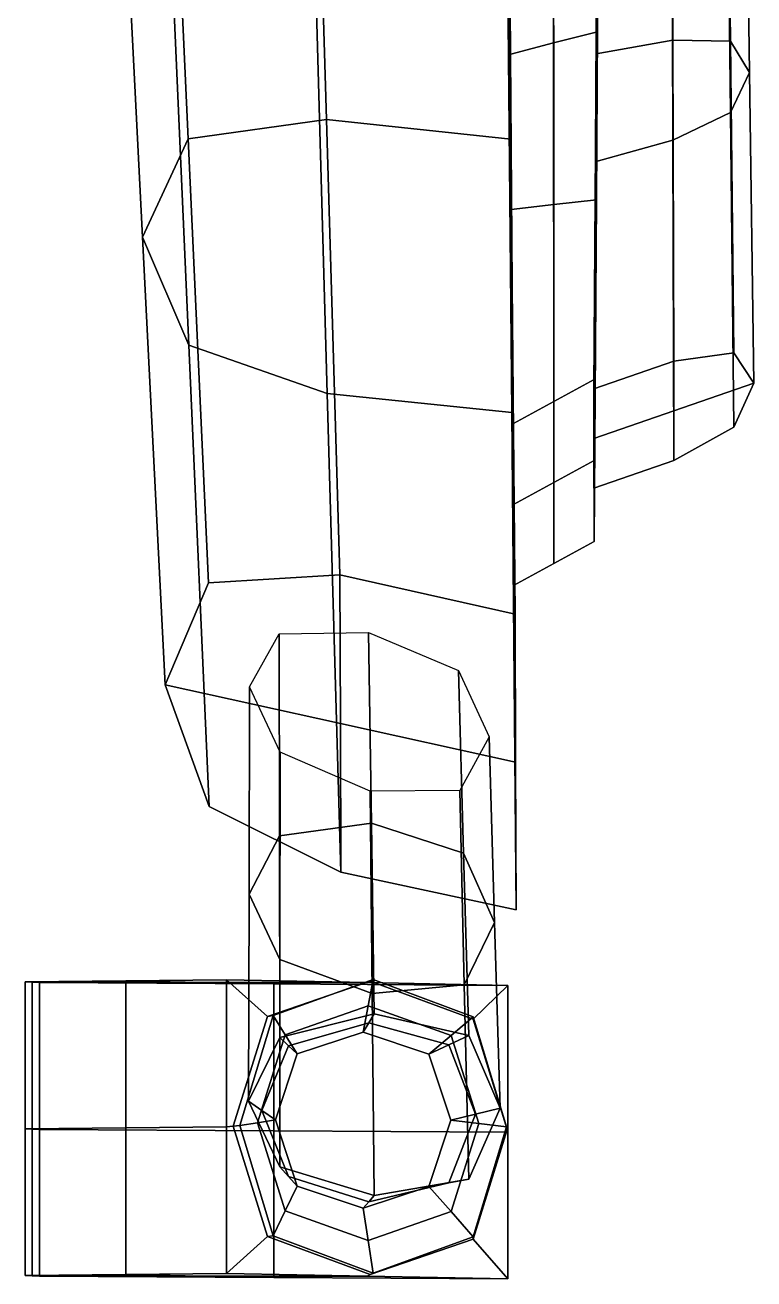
# Model space of a CAD drawing. Extents: x -4.9 to 4.89, y -0.62 to 0.62.
# Drawn here: x 1.0463 to 1.2893, y -0.6173 to -0.1994 of the extents above; entities that cross this region are included whole.
import ezdxf

# ---------------------------------------------------------------- set-up
doc = ezdxf.new("R2010")
doc.units = 0

msp = doc.modelspace()

# ---------------------------------------------------------------- linework, layer by layer
for points in [[(1.14675, -0.23086, -0.6214), (1.10067, -0.23739, -0.60611), (1.09387, -0.08954, -0.19365), (1.14224, -0.07907, -0.1951)], [(1.14675, -0.23086, -0.6214), (1.14224, -0.07907, -0.1951), (1.20678, -0.07907, -0.1946), (1.20824, -0.23741, -0.63936)], [(1.20837, -0.28298, -0.63209), (1.20824, -0.23741, -0.63936), (1.20678, -0.07907, -0.1946), (1.20692, -0.12094, -0.18733)], [(1.22247, -0.2054, -0.52045), (1.20824, -0.20907, -0.53039), (1.20737, -0.08595, -0.18671), (1.2224, -0.08595, -0.18671)], [(1.22247, -0.2054, -0.52045), (1.2224, -0.08595, -0.18671), (1.23743, -0.08595, -0.18671), (1.2367, -0.20174, -0.5105)], [(1.23672, -0.22971, -0.50653), (1.2367, -0.20174, -0.5105), (1.23743, -0.08595, -0.18671), (1.23745, -0.11487, -0.18273)], [(1.0854, -0.27012, -0.59616), (1.07784, -0.12094, -0.18832), (1.09387, -0.08954, -0.19365), (1.10067, -0.23739, -0.60611)], [(1.26222, -0.20444, -0.4884), (1.23666, -0.20906, -0.50154), (1.23742, -0.09747, -0.19213), (1.26187, -0.09747, -0.19219)], [(1.26222, -0.20444, -0.4884), (1.26187, -0.09747, -0.19219), (1.28022, -0.10104, -0.19123), (1.2814, -0.20482, -0.47756)], [(1.28781, -0.21523, -0.47129), (1.2814, -0.20482, -0.47756), (1.28022, -0.10104, -0.19123), (1.28635, -0.11174, -0.18827)], [(1.28781, -0.21523, -0.47129), (1.28635, -0.11174, -0.18827), (1.28026, -0.12369, -0.18527), (1.28143, -0.22857, -0.47159)], [(1.23672, -0.22971, -0.50653), (1.23745, -0.11487, -0.18273), (1.23748, -0.1438, -0.17876), (1.23675, -0.25768, -0.50255)], [(1.0854, -0.27012, -0.59616), (1.10087, -0.30607, -0.5952), (1.09407, -0.15233, -0.18274), (1.07784, -0.12094, -0.18832)], [(1.20837, -0.28298, -0.63209), (1.20692, -0.12094, -0.18733), (1.20705, -0.1628, -0.18006), (1.2085, -0.32854, -0.62482)], [(1.26227, -0.23776, -0.48045), (1.28143, -0.22857, -0.47159), (1.28026, -0.12369, -0.18527), (1.26192, -0.13097, -0.18423)], [(1.26227, -0.23776, -0.48045), (1.26192, -0.13097, -0.18423), (1.23747, -0.13593, -0.18418), (1.2367, -0.24486, -0.49358)], [(1.22252, -0.25927, -0.51249), (1.22245, -0.13964, -0.17876), (1.20742, -0.13548, -0.17876), (1.20828, -0.26086, -0.52244)], [(1.22252, -0.25927, -0.51249), (1.23675, -0.25768, -0.50255), (1.23748, -0.1438, -0.17876), (1.22245, -0.13964, -0.17876)], [(1.14702, -0.32225, -0.60685), (1.14251, -0.1628, -0.18055), (1.09407, -0.15233, -0.18274), (1.10087, -0.30607, -0.5952)], [(1.14702, -0.32225, -0.60685), (1.2085, -0.32854, -0.62482), (1.20705, -0.1628, -0.18006), (1.14251, -0.1628, -0.18055)], [(1.22247, -0.2054, -0.52045), (1.2367, -0.20174, -0.5105), (1.23597, -0.31753, -0.8343), (1.22254, -0.32486, -0.85418)], [(1.26222, -0.20444, -0.4884), (1.26256, -0.3114, -0.78462), (1.23589, -0.32065, -0.81094), (1.23666, -0.20906, -0.50154)], [(1.23672, -0.22971, -0.50653), (1.236, -0.34455, -0.83032), (1.23597, -0.31753, -0.8343), (1.2367, -0.20174, -0.5105)], [(1.26222, -0.20444, -0.4884), (1.2814, -0.20482, -0.47756), (1.28257, -0.30861, -0.76388), (1.26256, -0.3114, -0.78462)], [(1.22247, -0.2054, -0.52045), (1.22254, -0.32486, -0.85418), (1.20911, -0.3322, -0.87407), (1.20824, -0.20907, -0.53039)], [(1.28781, -0.21523, -0.47129), (1.28926, -0.31872, -0.75432), (1.28257, -0.30861, -0.76388), (1.2814, -0.20482, -0.47756)], [(1.28781, -0.21523, -0.47129), (1.28143, -0.22857, -0.47159), (1.28261, -0.33346, -0.75792), (1.28926, -0.31872, -0.75432)], [(1.23672, -0.22971, -0.50653), (1.23675, -0.25768, -0.50255), (1.23602, -0.37157, -0.82634), (1.236, -0.34455, -0.83032)], [(1.26227, -0.23776, -0.48045), (1.26261, -0.34454, -0.77666), (1.28261, -0.33346, -0.75792), (1.28143, -0.22857, -0.47159)], [(1.14675, -0.23086, -0.6214), (1.15126, -0.38264, -1.0477), (1.10748, -0.38525, -1.01856), (1.10067, -0.23739, -0.60611)], [(1.14675, -0.23086, -0.6214), (1.20824, -0.23741, -0.63936), (1.20969, -0.39575, -1.08412), (1.15126, -0.38264, -1.0477)], [(1.0854, -0.27012, -0.59616), (1.10067, -0.23739, -0.60611), (1.10748, -0.38525, -1.01856), (1.09297, -0.41931, -1.004)], [(1.20837, -0.28298, -0.63209), (1.20982, -0.44502, -1.07685), (1.20969, -0.39575, -1.08412), (1.20824, -0.23741, -0.63936)], [(1.26227, -0.23776, -0.48045), (1.2367, -0.24486, -0.49358), (1.23594, -0.35378, -0.80298), (1.26261, -0.34454, -0.77666)], [(1.22252, -0.25927, -0.51249), (1.22259, -0.3789, -0.84623), (1.23602, -0.37157, -0.82634), (1.23675, -0.25768, -0.50255)], [(1.22252, -0.25927, -0.51249), (1.20828, -0.26086, -0.52244), (1.20915, -0.38624, -0.86612), (1.22259, -0.3789, -0.84623)], [(1.0854, -0.27012, -0.59616), (1.09297, -0.41931, -1.004), (1.10768, -0.4598, -1.00765), (1.10087, -0.30607, -0.5952)], [(1.20837, -0.28298, -0.63209), (1.2085, -0.32854, -0.62482), (1.20996, -0.49429, -1.06958), (1.20982, -0.44502, -1.07685)], [(1.14702, -0.32225, -0.60685), (1.10087, -0.30607, -0.5952), (1.10768, -0.4598, -1.00765), (1.15153, -0.48169, -1.03315)], [(1.26259, -0.32797, -0.78064), (1.26256, -0.3114, -0.78462), (1.28257, -0.30861, -0.76388), (1.28926, -0.31872, -0.75432)], [(1.26259, -0.32797, -0.78064), (1.23592, -0.33722, -0.80696), (1.23589, -0.32065, -0.81094), (1.26256, -0.3114, -0.78462)], [(1.22256, -0.35188, -0.85021), (1.22254, -0.32486, -0.85418), (1.23597, -0.31753, -0.8343), (1.236, -0.34455, -0.83032)], [(1.26259, -0.32797, -0.78064), (1.28926, -0.31872, -0.75432), (1.28261, -0.33346, -0.75792), (1.26261, -0.34454, -0.77666)], [(1.14702, -0.32225, -0.60685), (1.15153, -0.48169, -1.03315), (1.20996, -0.49429, -1.06958), (1.2085, -0.32854, -0.62482)], [(1.22256, -0.35188, -0.85021), (1.20913, -0.35922, -0.87009), (1.20911, -0.3322, -0.87407), (1.22254, -0.32486, -0.85418)], [(1.26259, -0.32797, -0.78064), (1.26261, -0.34454, -0.77666), (1.23594, -0.35378, -0.80298), (1.23592, -0.33722, -0.80696)], [(1.22256, -0.35188, -0.85021), (1.236, -0.34455, -0.83032), (1.23602, -0.37157, -0.82634), (1.22259, -0.3789, -0.84623)], [(1.22256, -0.35188, -0.85021), (1.22259, -0.3789, -0.84623), (1.20915, -0.38624, -0.86612), (1.20913, -0.35922, -0.87009)], [(1.1514, -0.43217, -1.04042), (1.09297, -0.41931, -1.004), (1.10748, -0.38525, -1.01856), (1.15126, -0.38264, -1.0477)], [(1.1514, -0.43217, -1.04042), (1.15126, -0.38264, -1.0477), (1.20969, -0.39575, -1.08412), (1.20982, -0.44502, -1.07685)], [(1.12095, -0.489, -1.18575), (1.12115, -0.41994, -1.02148), (1.13096, -0.40229, -1.03075), (1.1311, -0.46957, -1.19039)], [(1.16176, -0.46537, -1.20021), (1.1311, -0.46957, -1.19039), (1.13096, -0.40229, -1.03075), (1.1608, -0.4018, -1.05041)], [(1.16176, -0.46537, -1.20021), (1.1608, -0.4018, -1.05041), (1.19077, -0.41456, -1.06804), (1.19248, -0.47537, -1.20903)], [(1.20282, -0.49852, -1.21063), (1.19248, -0.47537, -1.20903), (1.19077, -0.41456, -1.06804), (1.20097, -0.43664, -1.07124)], [(1.1514, -0.43217, -1.04042), (1.15153, -0.48169, -1.03315), (1.10768, -0.4598, -1.00765), (1.09297, -0.41931, -1.004)], [(1.12095, -0.489, -1.18575), (1.13127, -0.51081, -1.18733), (1.13129, -0.44175, -1.02465), (1.12115, -0.41994, -1.02148)], [(1.1514, -0.43217, -1.04042), (1.20982, -0.44502, -1.07685), (1.20996, -0.49429, -1.06958), (1.15153, -0.48169, -1.03315)], [(1.20282, -0.49852, -1.21063), (1.20097, -0.43664, -1.07124), (1.19121, -0.45455, -1.062), (1.1927, -0.51928, -1.20601)], [(1.16201, -0.52214, -1.19617), (1.16131, -0.45477, -1.04231), (1.13129, -0.44175, -1.02465), (1.13127, -0.51081, -1.18733)], [(1.16201, -0.52214, -1.19617), (1.1927, -0.51928, -1.20601), (1.19121, -0.45455, -1.062), (1.16131, -0.45477, -1.04231)], [(1.16176, -0.46537, -1.20021), (1.16271, -0.52894, -1.35002), (1.13125, -0.53684, -1.35002), (1.1311, -0.46957, -1.19039)], [(1.16176, -0.46537, -1.20021), (1.19248, -0.47537, -1.20903), (1.19418, -0.53619, -1.35002), (1.16271, -0.52894, -1.35002)], [(1.12095, -0.489, -1.18575), (1.1311, -0.46957, -1.19039), (1.13125, -0.53684, -1.35002), (1.12076, -0.55806, -1.35002)], [(1.20282, -0.49852, -1.21063), (1.20467, -0.5604, -1.35002), (1.19418, -0.53619, -1.35002), (1.19248, -0.47537, -1.20903)], [(1.12095, -0.489, -1.18575), (1.12076, -0.55806, -1.35002), (1.13125, -0.57986, -1.35002), (1.13127, -0.51081, -1.18733)], [(1.20282, -0.49852, -1.21063), (1.1927, -0.51928, -1.20601), (1.19418, -0.58402, -1.35002), (1.20467, -0.5604, -1.35002)], [(1.16201, -0.52214, -1.19617), (1.13127, -0.51081, -1.18733), (1.13125, -0.57986, -1.35002), (1.16271, -0.58951, -1.35002)], [(1.10451, -0.51847, -1.48421), (1.0487, -0.51842, -1.50555), (1.04629, -0.51831, -1.49872), (1.07985, -0.51796, -1.45666)], [(1.07985, -0.56687, -1.4564), (1.07985, -0.51796, -1.45666), (1.04629, -0.51831, -1.49872), (1.04629, -0.56722, -1.49846)], [(1.10451, -0.51847, -1.48421), (1.07985, -0.51796, -1.45666), (1.11342, -0.51762, -1.4146), (1.16033, -0.51853, -1.46287)], [(1.07985, -0.56687, -1.4564), (1.11342, -0.56653, -1.41434), (1.11342, -0.51762, -1.4146), (1.07985, -0.51796, -1.45666)], [(1.16134, -0.518, -1.42028), (1.16033, -0.51853, -1.46287), (1.11342, -0.51762, -1.4146), (1.12707, -0.5298, -1.40215)], [(1.11565, -0.56634, -1.39602), (1.12707, -0.5298, -1.40215), (1.11342, -0.51762, -1.4146), (1.11342, -0.56653, -1.41434)], [(1.16134, -0.518, -1.42028), (1.12707, -0.5298, -1.40215), (1.129, -0.52953, -1.3777), (1.16235, -0.51748, -1.3777)], [(1.16066, -0.52623, -1.37344), (1.16235, -0.51748, -1.3777), (1.129, -0.52953, -1.3777), (1.13302, -0.5359, -1.37344)], [(1.16134, -0.518, -1.42028), (1.19561, -0.53066, -1.43835), (1.20724, -0.51943, -1.51113), (1.16033, -0.51853, -1.46287)], [(1.16066, -0.52623, -1.37344), (1.18831, -0.53613, -1.37344), (1.1957, -0.52989, -1.3777), (1.16235, -0.51748, -1.3777)], [(1.16134, -0.518, -1.42028), (1.16235, -0.51748, -1.3777), (1.1957, -0.52989, -1.3777), (1.19561, -0.53066, -1.43835)], [(1.0487, -0.56733, -1.50529), (1.04629, -0.56722, -1.49846), (1.04629, -0.51831, -1.49872), (1.0487, -0.51842, -1.50555)], [(1.0487, -0.56733, -1.50529), (1.0487, -0.51842, -1.50555), (1.05111, -0.51853, -1.51237), (1.05111, -0.56744, -1.51211)], [(1.10451, -0.51847, -1.48421), (1.12917, -0.51898, -1.51175), (1.05111, -0.51853, -1.51237), (1.0487, -0.51842, -1.50555)], [(1.12917, -0.5679, -1.51149), (1.05111, -0.56744, -1.51211), (1.05111, -0.51853, -1.51237), (1.12917, -0.51898, -1.51175)], [(1.10451, -0.51847, -1.48421), (1.16033, -0.51853, -1.46287), (1.20724, -0.51943, -1.51113), (1.12917, -0.51898, -1.51175)], [(1.12917, -0.5679, -1.51149), (1.12917, -0.51898, -1.51175), (1.20724, -0.51943, -1.51113), (1.20724, -0.56835, -1.51087)], [(1.16201, -0.52214, -1.19617), (1.16271, -0.58951, -1.35002), (1.19418, -0.58402, -1.35002), (1.1927, -0.51928, -1.20601)], [(1.20703, -0.56749, -1.44428), (1.20724, -0.56835, -1.51087), (1.20724, -0.51943, -1.51113), (1.19561, -0.53066, -1.43835)], [(1.16066, -0.52623, -1.37344), (1.13302, -0.5359, -1.37344), (1.13704, -0.54227, -1.36919), (1.15898, -0.53498, -1.36919)], [(1.16066, -0.52623, -1.37344), (1.15898, -0.53498, -1.36919), (1.18092, -0.54237, -1.36919), (1.18831, -0.53613, -1.37344)], [(1.11565, -0.56634, -1.39602), (1.11789, -0.56616, -1.3777), (1.129, -0.52953, -1.3777), (1.12707, -0.5298, -1.40215)], [(1.1238, -0.56522, -1.37344), (1.13302, -0.5359, -1.37344), (1.129, -0.52953, -1.3777), (1.11789, -0.56616, -1.3777)], [(1.16085, -0.53196, -1.3596), (1.13414, -0.53956, -1.3596), (1.13125, -0.53684, -1.35002), (1.16271, -0.52894, -1.35002)], [(1.16085, -0.53196, -1.3596), (1.16271, -0.52894, -1.35002), (1.19418, -0.53619, -1.35002), (1.18755, -0.53928, -1.3596)], [(1.19752, -0.56552, -1.37344), (1.20682, -0.56663, -1.3777), (1.1957, -0.52989, -1.3777), (1.18831, -0.53613, -1.37344)], [(1.20703, -0.56749, -1.44428), (1.19561, -0.53066, -1.43835), (1.1957, -0.52989, -1.3777), (1.20682, -0.56663, -1.3777)], [(1.16085, -0.53196, -1.3596), (1.15898, -0.53498, -1.36919), (1.13704, -0.54227, -1.36919), (1.13414, -0.53956, -1.3596)], [(1.16085, -0.53196, -1.3596), (1.18755, -0.53928, -1.3596), (1.18092, -0.54237, -1.36919), (1.15898, -0.53498, -1.36919)], [(1.12524, -0.56117, -1.3596), (1.12076, -0.55806, -1.35002), (1.13125, -0.53684, -1.35002), (1.13414, -0.53956, -1.3596)], [(1.1238, -0.56522, -1.37344), (1.12972, -0.56427, -1.36919), (1.13704, -0.54227, -1.36919), (1.13302, -0.5359, -1.37344)], [(1.19752, -0.56552, -1.37344), (1.18831, -0.53613, -1.37344), (1.18092, -0.54237, -1.36919), (1.18823, -0.56441, -1.36919)], [(1.19645, -0.5624, -1.3596), (1.18755, -0.53928, -1.3596), (1.19418, -0.53619, -1.35002), (1.20467, -0.5604, -1.35002)], [(1.12524, -0.56117, -1.3596), (1.13414, -0.53956, -1.3596), (1.13704, -0.54227, -1.36919), (1.12972, -0.56427, -1.36919)], [(1.19645, -0.5624, -1.3596), (1.18823, -0.56441, -1.36919), (1.18092, -0.54237, -1.36919), (1.18755, -0.53928, -1.3596)], [(1.12524, -0.56117, -1.3596), (1.13414, -0.58308, -1.3596), (1.13125, -0.57986, -1.35002), (1.12076, -0.55806, -1.35002)], [(1.12524, -0.56117, -1.3596), (1.12972, -0.56427, -1.36919), (1.13704, -0.58631, -1.36919), (1.13414, -0.58308, -1.3596)], [(1.19645, -0.5624, -1.3596), (1.18755, -0.58522, -1.3596), (1.18092, -0.58641, -1.36919), (1.18823, -0.56441, -1.36919)], [(1.19645, -0.5624, -1.3596), (1.20467, -0.5604, -1.35002), (1.19418, -0.58402, -1.35002), (1.18755, -0.58522, -1.3596)], [(1.07985, -0.56687, -1.4564), (1.04629, -0.56722, -1.49846), (1.04629, -0.61613, -1.49821), (1.07985, -0.61579, -1.45615)], [(1.0487, -0.56733, -1.50529), (1.0487, -0.61624, -1.50503), (1.04629, -0.61613, -1.49821), (1.04629, -0.56722, -1.49846)], [(1.0487, -0.56733, -1.50529), (1.05111, -0.56744, -1.51211), (1.05111, -0.61636, -1.51185), (1.0487, -0.61624, -1.50503)], [(1.12917, -0.5679, -1.51149), (1.12917, -0.61681, -1.51123), (1.05111, -0.61636, -1.51185), (1.05111, -0.56744, -1.51211)], [(1.07985, -0.56687, -1.4564), (1.07985, -0.61579, -1.45615), (1.11342, -0.61544, -1.41408), (1.11342, -0.56653, -1.41434)], [(1.11565, -0.56634, -1.39602), (1.11342, -0.56653, -1.41434), (1.11342, -0.61544, -1.41408), (1.12707, -0.60317, -1.40196)], [(1.11565, -0.56634, -1.39602), (1.12707, -0.60317, -1.40196), (1.129, -0.6029, -1.3777), (1.11789, -0.56616, -1.3777)], [(1.1238, -0.56522, -1.37344), (1.11789, -0.56616, -1.3777), (1.129, -0.6029, -1.3777), (1.13302, -0.59461, -1.37344)], [(1.1238, -0.56522, -1.37344), (1.13302, -0.59461, -1.37344), (1.13704, -0.58631, -1.36919), (1.12972, -0.56427, -1.36919)], [(1.12917, -0.5679, -1.51149), (1.20724, -0.56835, -1.51087), (1.20724, -0.61726, -1.51061), (1.12917, -0.61681, -1.51123)], [(1.19752, -0.56552, -1.37344), (1.18823, -0.56441, -1.36919), (1.18092, -0.58641, -1.36919), (1.18831, -0.59484, -1.37344)], [(1.19752, -0.56552, -1.37344), (1.18831, -0.59484, -1.37344), (1.1957, -0.60326, -1.3777), (1.20682, -0.56663, -1.3777)], [(1.20703, -0.56749, -1.44428), (1.20682, -0.56663, -1.3777), (1.1957, -0.60326, -1.3777), (1.19561, -0.60403, -1.43815)], [(1.20703, -0.56749, -1.44428), (1.19561, -0.60403, -1.43815), (1.20724, -0.61726, -1.51061), (1.20724, -0.56835, -1.51087)], [(1.16085, -0.59161, -1.3596), (1.16271, -0.58951, -1.35002), (1.13125, -0.57986, -1.35002), (1.13414, -0.58308, -1.3596)], [(1.16085, -0.59161, -1.3596), (1.13414, -0.58308, -1.3596), (1.13704, -0.58631, -1.36919), (1.15898, -0.5937, -1.36919)], [(1.16085, -0.59161, -1.3596), (1.18755, -0.58522, -1.3596), (1.19418, -0.58402, -1.35002), (1.16271, -0.58951, -1.35002)], [(1.16066, -0.6045, -1.37344), (1.15898, -0.5937, -1.36919), (1.13704, -0.58631, -1.36919), (1.13302, -0.59461, -1.37344)], [(1.16085, -0.59161, -1.3596), (1.15898, -0.5937, -1.36919), (1.18092, -0.58641, -1.36919), (1.18755, -0.58522, -1.3596)], [(1.16066, -0.6045, -1.37344), (1.18831, -0.59484, -1.37344), (1.18092, -0.58641, -1.36919), (1.15898, -0.5937, -1.36919)], [(1.16066, -0.6045, -1.37344), (1.13302, -0.59461, -1.37344), (1.129, -0.6029, -1.3777), (1.16235, -0.61531, -1.3777)], [(1.16066, -0.6045, -1.37344), (1.16235, -0.61531, -1.3777), (1.1957, -0.60326, -1.3777), (1.18831, -0.59484, -1.37344)], [(1.16134, -0.61583, -1.42002), (1.12707, -0.60317, -1.40196), (1.11342, -0.61544, -1.41408), (1.16033, -0.61635, -1.46235)], [(1.16134, -0.61583, -1.42002), (1.16235, -0.61531, -1.3777), (1.129, -0.6029, -1.3777), (1.12707, -0.60317, -1.40196)], [(1.16134, -0.61583, -1.42002), (1.16033, -0.61635, -1.46235), (1.20724, -0.61726, -1.51061), (1.19561, -0.60403, -1.43815)], [(1.16134, -0.61583, -1.42002), (1.19561, -0.60403, -1.43815), (1.1957, -0.60326, -1.3777), (1.16235, -0.61531, -1.3777)], [(1.10451, -0.6163, -1.48369), (1.07985, -0.61579, -1.45615), (1.04629, -0.61613, -1.49821), (1.0487, -0.61624, -1.50503)], [(1.10451, -0.6163, -1.48369), (1.0487, -0.61624, -1.50503), (1.05111, -0.61636, -1.51185), (1.12917, -0.61681, -1.51123)], [(1.10451, -0.6163, -1.48369), (1.16033, -0.61635, -1.46235), (1.11342, -0.61544, -1.41408), (1.07985, -0.61579, -1.45615)], [(1.10451, -0.6163, -1.48369), (1.12917, -0.61681, -1.51123), (1.20724, -0.61726, -1.51061), (1.16033, -0.61635, -1.46235)]]:
    msp.add_3dface(points)

doc.saveas('drawing.dxf')
